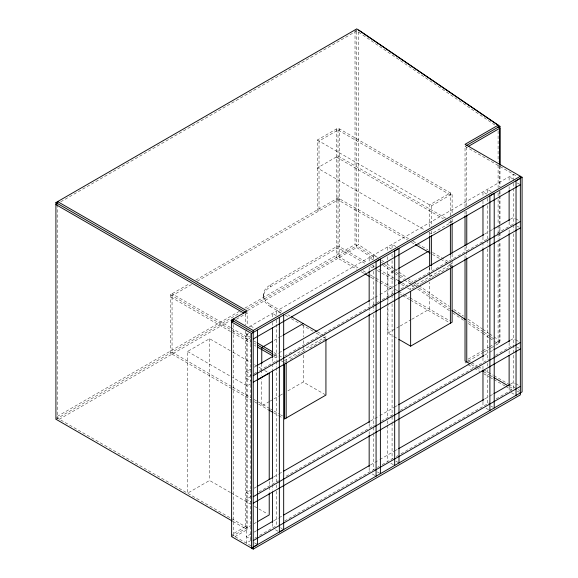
<?xml version="1.0" encoding="UTF-8"?>
<svg xmlns="http://www.w3.org/2000/svg" width="578" height="578" viewBox="0 0 578 578"><rect width="100%" height="100%" fill="white"/><g stroke="black" fill="none" stroke-linecap="round" stroke-linejoin="round"><path stroke-width="0.43" stroke-dasharray="2.89 2.17" d="M60.762 201.787L356.756 30.894L495.122 125.195M339.763 257.326L339.763 129.053L319.013 141.032L319.013 210.905L317.286 209.908L317.286 140.035L338.029 128.056L452.119 193.926L452.119 213.759M231.655 388.568L170.322 353.151L170.322 294.758L189.786 283.516M195.776 280.063L338.029 197.929L409.34 239.097M191.513 284.513L170.322 296.752L231.655 332.162M197.271 281.19L339.763 198.926M465.03 206.736L465.03 146.313L466.764 145.316M280.959 312.712L270.583 306.723L270.583 304.729A24.449 14.118 0 0 1 270.583 284.766L338.014 245.831L367.514 262.867M270.583 306.723A24.449 14.118 0 0 1 270.583 286.76L338.014 247.832L365.245 263.554M239.444 311.253L55.914 417.208L247.182 527.642M244.906 308.096L355.022 244.516L375.353 258.193M55.914 419.209L240.39 312.698M246.64 309.093L358.62 244.602L377.217 257.282M59.202 419.303L230.449 320.436M247.666 310.494L356.756 247.514L356.756 28.9M317.286 140.035L431.376 205.905L452.119 193.926M236.424 319.229L247.182 313.016L247.182 325.645M230.492 492.55L209.576 480.47L187.532 493.2L187.532 351.453L209.576 338.722L232.038 351.691M249.197 326.83L513.445 174.267L513.445 180.755M248.656 333.629L246.315 334.98L250.924 337.639M429.028 232.501L431.376 233.852L452.119 221.873L449.778 220.521M274.051 340.449L279.434 337.342M280.2 336.902L282.505 335.572M397.939 268.9L387.954 274.666L387.954 333.058L393.423 336.223M251.004 368.995L246.315 371.697L250.924 374.356M254.125 367.189L256.473 365.838M273.654 355.918L278.343 353.209M279.123 352.761L282.245 350.954M370.505 299.996L379.103 295.04M379.883 294.585L393.943 286.471M394.723 286.016L397.845 284.217M484.545 234.162L489.234 231.453M490.014 231.005L493.135 229.199M510.323 219.279L513.445 217.472L514.984 218.361M251.004 375.483L246.315 378.185L250.924 380.851M254.125 373.677L256.473 372.326M259.594 370.52L277.556 360.152M284.586 356.091L379.103 301.528M382.224 299.722L393.943 292.959M400.973 288.899L489.234 237.941M497.044 233.433L512.664 224.416M284.434 360.636L325.927 336.685L325.927 338.679L309.071 348.411M284.434 362.637L287.028 361.142M290.272 359.27L294.809 356.648M295.452 356.272L297.403 355.152M298.046 354.776L299.996 353.649M300.639 353.281L302.59 352.154M303.233 351.778L305.184 350.658M407.598 288.003L410.626 289.751L415.163 287.136M415.813 286.76L421.001 283.762M421.651 283.386L423.595 282.266M424.245 281.891L431.376 277.772M432.019 277.397L433.97 276.277M434.613 275.901L436.563 274.781M437.206 274.406L451.476 266.169M250.982 383.698L247.182 385.887L232.464 377.391M269.442 401.508L261.755 405.944L261.755 378.995M270.208 401.067L273.286 399.29M274.051 398.849L279.434 395.742M280.2 395.294L282.505 393.965M287.88 390.858L303.255 381.986L325.147 394.63M387.954 333.058L399.477 326.404M400.243 325.963L411.001 319.75M411.774 319.309L429.447 309.107L429.447 282.151M468.108 359.162L481.951 351.171M482.717 350.723L488.872 347.176M489.638 346.728L493.482 344.51M494.255 344.062L499.963 340.933L499.963 241.741M467.342 361.597L465.03 362.933L467.371 364.284M468.108 361.156L483.678 352.168M484.256 351.836L490.599 348.173M491.177 347.84L495.216 345.507M495.794 345.174L499.825 342.841L499.825 239.14M251.004 490.014L246.315 492.723L250.924 495.382M254.125 488.208L256.473 486.857M273.654 476.937L278.343 474.235M279.123 473.779L282.245 471.973M370.505 421.022L379.103 416.059M379.883 415.611L393.943 407.49M394.723 407.042L397.845 405.236M484.545 355.181L489.234 352.479M490.014 352.024L493.135 350.217M510.323 340.298L513.445 338.498L514.984 339.38M251.004 496.502L246.315 499.211L250.924 501.87M258.814 491.994L278.343 480.723M286.153 476.207L374.414 425.256M381.444 421.196L393.156 414.433M400.186 410.373L488.453 359.415M495.483 355.354L513.445 344.987M245.448 526.637L231.619 534.628L252.463 546.658M231.619 536.622L250.982 525.445M254.024 523.69L256.3 522.375M234.885 536.731L247.182 529.636L247.182 331.953M251.004 533.913L246.315 536.622L250.924 539.281M254.125 532.114L256.473 530.763M273.654 520.836L278.343 518.134M279.123 517.686L282.245 515.879M370.505 464.922L379.103 459.958M379.883 459.51L393.943 451.396M394.723 450.941L397.845 449.135M484.545 399.08L489.234 396.378M490.014 395.93L493.135 394.124M510.323 384.204L513.445 382.398L514.984 383.286M251.004 540.408L246.315 543.11L246.315 329.395M254.905 538.147L256.473 537.251M259.594 535.445L276.775 525.525M284.586 521.016L376.798 467.775M377.535 467.349L379.103 466.453M382.145 464.69L393.156 458.332M396.284 456.526L397.845 455.63M400.973 453.824L489.234 402.866M496.264 398.806L513.445 388.886L513.445 233.787M355.022 29.897L356.756 30.894M465.03 146.313L517.288 176.485M512.968 178.978L509.124 176.76L509.124 181.268M517.288 182.973L519.593 184.303M491.134 191.585L487.297 189.367L487.297 193.876M486.813 194.078L482.97 191.86L482.97 195.465M515.749 218.802L518.82 220.579M517.288 226.179L518.82 227.067M450.392 194.923L336.302 129.053L336.302 257.326L356.98 269.261M445.869 218.267L338.029 156.002L317.286 167.981L424.339 229.791M336.302 156.999L443.362 218.809M448.831 221.966L450.392 222.87M413.053 241.243L416.955 243.497M417.735 243.945L427.901 249.812M432.575 252.514L452.119 263.799L410.626 287.757L410.626 289.751M336.302 198.926L407.606 240.094M411.478 242.326L415.04 244.386M432.416 254.421L440.002 258.8M440.711 259.211L446.83 262.737M449.272 264.146L452.119 265.793M395.916 246.553L392.079 244.335L392.079 248.843M391.595 249.053L387.751 246.835L387.751 251.343M429.642 274.781L431.376 275.778L431.376 272.195M377.326 257.289L373.489 255.071L373.489 259.58M515.749 339.828L518.82 341.598M373.005 259.782L369.161 257.564L369.161 262.072M517.288 347.205L518.82 348.086M372.051 265.483L374.32 266.798M378.857 269.413L395.497 279.022M395.771 279.181L398.112 280.532M402.302 282.953L406.717 285.496M370.534 266.61L372.803 267.917M377.347 270.54L395.497 281.016M401.551 284.513L404.578 286.262M499.825 342.841L495.866 340.326M357.999 267.852L338.029 256.329L338.029 128.056M362.991 270.735L365.838 272.382M370.122 274.853L375.108 277.736M375.823 278.148L379.392 280.207M380.815 281.031L393.647 288.436M395.077 289.26L397.931 290.907M398.639 291.319L403.632 294.202M404.347 294.614L409.34 297.497M410.048 297.908L449.778 320.841M361.257 271.732L364.111 273.38M370.527 277.086L374.811 279.557M375.519 279.969L379.089 282.028M379.797 282.44L393.351 290.257M400.482 294.375L401.905 295.199M402.62 295.611L409.751 299.729M410.459 300.141L449.677 322.784M515.749 383.727L519.593 385.945M468.317 360.838L470.658 362.189M471.438 362.637L477.674 366.235M478.447 366.683L483.129 369.385M483.902 369.833L493.258 375.238M494.038 375.686L508.062 383.785M508.842 384.233L515.077 387.831M518.191 389.63L519.752 390.533M471.265 364.537L475.94 367.232M476.72 367.687L480.614 369.934M483.735 371.733L489.19 374.884M489.971 375.332L493.085 377.131M509.449 386.581L513.343 388.828M517.245 391.082L519.593 392.433M468.151 364.732L473.606 367.883M474.386 368.331L479.841 371.481M483.735 373.728L489.19 376.878M489.971 377.326L493.085 379.132M493.865 379.58L504.775 385.88M505.555 386.328L511.79 389.926M511.429 392.715L516.038 395.374M394.203 336.671L398.112 338.932M491.134 406.204L492.673 407.093M486.047 408.256L489.891 410.474M270.583 304.729L283.032 311.918M287.88 314.714L289.954 315.913M317.625 331.888L325.927 336.685M285.113 315.111L287.88 316.708M291.334 318.709L300.329 323.897M301.716 324.699L313.478 331.49M316.245 333.087L320.393 335.486M323.16 337.082L325.927 338.679M280.605 313.132L276.761 310.913L276.761 315.422M276.284 315.624L272.44 313.406L272.44 317.914M245.448 312.019L247.182 313.016M250.635 325.992L254.479 328.21M230.535 327.524L172.049 293.761L172.049 354.155M231.243 327.936L250.498 339.055M254.067 341.114L256.206 342.349M274.037 352.638L278.314 355.109M279.029 355.521L282.599 357.58M170.322 294.758L231.655 330.168M232.37 330.58L250.91 341.287M254.479 343.346L255.902 344.17M273.488 354.321L278.177 357.031M232.37 332.574L250.91 343.281M254.479 345.341L255.902 346.164M273.734 356.46L277.303 358.519M280.865 360.578L283.719 362.225M232.818 352.139L250.635 362.428M254.508 364.667L263.799 370.028M264.579 370.476L267.679 372.268M395.916 461.172L398.22 462.508M390.829 463.224L394.673 465.442M187.532 351.453L231.684 376.943M172.049 352.154L231.959 386.747M232.674 387.159L250.498 397.447M254.067 399.506L257.636 401.565M258.344 401.977L269.76 408.567M270.468 408.978L271.898 409.802M274.037 411.037L279.029 413.92M280.453 414.744L282.599 415.979M377.326 471.908L379.63 473.238M232.37 388.98L250.91 399.68M254.479 401.739L258.041 403.798M258.756 404.21L268.026 409.564M273.488 412.714L278.177 415.423M278.726 415.741L282.866 418.132M372.239 473.96L376.076 476.178M231.265 492.998L250.635 504.175M254.508 506.415L267.679 514.015M280.605 527.75L282.136 528.639M275.511 529.802L279.355 532.02M232.97 521.428L247.182 529.636M254.479 542.836L256.784 544.165M381.682 260.324L383.915 261.841M386.892 263.871L393.582 268.43M394.326 268.936L398.047 271.472M398.791 271.985L406.977 277.556M407.721 278.069L412.923 281.616M413.667 282.122L418.132 285.164M418.877 285.669L449.381 306.456M453.838 309.497L463.513 316.087M467.978 319.128L482.11 328.766M482.854 329.272L488.807 333.325M489.552 333.831L493.272 336.367M494.017 336.873L499.963 340.933M381.307 262.246L383.539 263.77M384.276 264.276L395.439 271.877M396.183 272.39L405.106 278.473M408.082 280.496L411.059 282.526M414.036 284.557L418.501 287.598M419.245 288.104L449.742 308.89M468.339 321.563L483.222 331.707M483.967 332.213L490.657 336.772M491.401 337.285L495.122 339.813M356.756 247.514L373.865 259.175M382.795 265.259L393.95 272.859M394.695 273.372L403.625 279.456M404.369 279.962L410.315 284.015M411.059 284.521L414.78 287.056M417.757 289.087L449.742 310.885M452.719 312.915L463.881 320.523M468.339 323.564L481.734 332.69M482.478 333.195L489.169 337.754M489.913 338.267L493.634 340.796M494.378 341.309L498.099 343.838L498.099 239.942M513.445 183.284L513.445 223.961M513.445 224.763L513.445 230.174M509.124 186.68L509.124 189.389M509.124 221.851L509.124 226.359M509.124 229.965L509.124 232.674M509.124 342.689L509.124 347.197M509.124 350.803L509.124 354.408M509.124 386.877L509.124 391.385M499.963 165.987L499.963 186.73M499.963 191.239L499.963 194.844M499.963 195.747L499.963 223.7M499.963 227.313L499.963 231.821M499.963 232.717L499.963 238.129M499.825 166.096L499.825 186.839M499.825 191.347L499.825 194.952M499.825 195.855L499.825 223.809M499.825 224.712L499.825 231.923M499.825 232.826L499.825 238.237M498.099 130.83L498.099 161.493M498.099 165.098L498.099 187.64M498.099 193.052L498.099 195.761M498.099 199.367L498.099 224.618M498.099 225.514L498.099 232.732M498.099 233.635L498.099 239.046M487.297 198.384L487.297 201.989M487.297 205.595L487.297 238.96M487.297 239.863L487.297 245.274M487.297 248.88L487.297 359.798M487.297 363.403L487.297 366.112M487.297 369.718L487.297 403.986M482.97 200.877L482.97 204.482M482.97 236.951L482.97 241.459M482.97 242.363L482.97 247.767M482.97 357.782L482.97 362.298M482.97 365.903L482.97 369.508M482.97 401.97L482.97 406.479M466.764 147.123L466.764 205.927M466.764 211.143L466.764 214.048M466.764 245.412L466.764 251.018M466.764 251.726L466.764 257.326M465.03 211.245L465.03 215.753M465.03 247.312L465.03 251.82M465.03 255.433L465.03 259.038M452.119 219.004L452.119 222.588M452.119 253.944L452.119 259.341M452.119 260.216L452.119 267.448M450.392 215.659L450.392 192.922L429.642 204.901L429.642 227.299M450.392 220.167L450.392 223.383M450.392 255.635L450.392 260.338M450.392 264.796L450.392 267.715M431.376 205.905L431.376 226.504M431.376 230.983L431.376 233.852M431.376 266.819L431.376 271.299M429.642 232.674L429.642 235.362M429.642 267.614L429.642 272.094M429.447 266.877L429.447 272.267M429.447 273.17L429.447 278.56M392.079 254.255L392.079 256.964M392.079 260.57L392.079 293.935M392.079 294.838L392.079 300.249M392.079 303.855L392.079 415.669M392.079 416.572L392.079 421.983M392.079 422.886L392.079 458.954M387.751 256.755L387.751 260.36M387.751 261.263L387.751 417.265M387.751 420.871L387.751 424.483M387.751 425.379L387.751 461.454M373.489 264.991L373.489 267.693M373.489 271.299L373.489 304.664M373.489 305.567L373.489 310.978M373.489 314.584L373.489 426.405M373.489 427.308L373.489 432.72M373.489 433.616L373.489 469.69M369.161 267.484L369.161 270.193M369.161 302.655L369.161 313.471M369.161 423.493L369.161 428.002M369.161 431.607L369.161 434.309M369.161 467.674L369.161 472.183M358.62 31.79L358.62 244.602M355.022 30.8L355.022 244.516M303.255 325.385L303.255 337.068M303.255 340.659L303.255 345.153M303.255 346.049L303.255 351.438M303.255 355.036L303.255 381.986M286.161 359.639L286.161 361.098M276.761 319.93L276.761 323.536M276.761 324.439L276.761 360.513M276.761 361.409L276.761 366.82M276.761 367.724L276.761 481.344M276.761 484.956L276.761 487.659M276.761 491.264L276.761 525.532M272.44 322.423L272.44 326.938M272.44 358.497L272.44 363.006M272.44 363.909L272.44 370.223M272.44 479.335L272.44 483.844M272.44 484.747L272.44 490.151M272.44 523.524L272.44 528.032M270.583 284.766L270.583 286.76M269.225 481.503L269.225 486.019M269.225 486.922L269.225 492.34M263.416 294.744L263.416 296.745M261.755 363.721L261.755 369.111M261.755 370.007L261.755 375.397M250.635 334.113L250.635 540.618M245.448 313.825L245.448 324.836M245.448 330.956L245.448 528.639M233.346 324.612L233.346 535.625M209.576 338.722L209.576 480.47M57.641 204.489L57.641 418.212"/><path stroke-width="0.87" d="M232.363 521.081L55.914 419.209L55.914 202.589L356.756 28.9L498.099 125.231L498.099 127.225L466.569 145.425M498.099 125.231L465.03 144.319L522.086 177.258L522.086 391.884L251.502 548.103L251.502 333.484L522.086 177.258M468.296 146.429L499.825 128.222L499.825 165.192M251.502 333.484L231.619 322.004L233.346 321.007L233.346 319.005L253.229 330.486L520.359 176.261L520.359 394.875L253.229 549.1L231.619 536.622L231.619 320.002L247.182 311.022L57.641 201.592L57.641 203.586L55.914 204.583L243.894 313.117M520.359 178.255L516.038 180.755L516.038 395.374M253.229 338.975L520.359 184.75M272.513 341.338L261.755 347.544L261.755 363.721M283.271 335.124L303.255 323.593M398.712 268.452L428.681 251.148M257.253 365.383L272.874 356.366M283.805 350.051L369.725 300.444M398.625 283.762L483.764 234.61M493.915 228.751L509.543 219.727M253.229 375.693L520.359 221.468M253.229 382.181L520.359 227.956M257.824 379.746L269.225 373.164L269.225 479.697M398.899 339.38L410.626 346.15L452.119 322.199L452.119 266.494M257.253 486.409L272.874 477.385M283.805 471.077L369.725 421.47M398.625 404.788L483.764 355.629M493.915 349.769L509.543 340.753M253.229 496.712L520.359 342.487M253.229 503.2L520.359 348.975M257.824 521.493L269.225 514.911L269.225 493.244M257.253 530.308L272.874 521.291M283.805 514.976L369.725 465.369M398.625 448.687L483.764 399.535M493.915 393.669L509.543 384.652M253.229 540.618L520.359 386.393M253.229 547.106L257.55 544.606L257.55 329.987M499.963 165.091L499.963 126.315L498.099 127.225L499.825 128.222M415.452 244.624L430.075 253.07M398.524 280.771L401.551 282.519M398.524 282.765L400.034 283.639M364.826 273.791L369.819 276.674M469.704 363.634L465.03 360.932L465.03 259.038M482.175 370.83L483.735 371.733M493.865 377.579L507.889 385.678M291.334 316.708L316.932 331.49M55.914 202.589L245.621 312.12M231.619 320.002L253.229 332.48M257.636 343.173L271.898 351.41M257.333 344.994L272.7 353.866M257.333 346.988L272.31 355.636M268.741 409.975L272.7 412.266M358.62 29.984L499.963 126.315M451.974 310.415L465.369 319.54M509.124 190.292L509.124 220.948M509.124 233.577L509.124 341.786M509.124 355.311L509.124 385.974M494.212 407.974L494.212 193.355L489.891 195.855L489.891 410.474M482.97 205.385L482.97 236.048M482.97 248.67L482.97 356.886M482.97 370.411L482.97 401.067M466.764 214.944L466.764 244.704M466.764 258.229L466.764 361.936M465.03 215.753L465.03 245.513M452.119 223.657L452.119 253.092M450.392 224.654L450.392 254.985M450.392 268.445L450.392 323.196M431.376 235.463L431.376 265.923M429.642 236.258L429.642 265.822M410.626 291.348L410.626 346.15M398.993 462.949L398.993 248.33L394.673 250.823L394.673 465.442M380.396 473.678L380.396 259.06L376.076 261.559L376.076 476.178M369.161 271.089L369.161 301.752M369.161 314.374L369.161 422.59M369.161 435.212L369.161 466.778M325.927 339.38L325.927 395.077L284.434 419.036L284.434 364.234M286.161 363.287L286.161 418.039M283.675 314.902L283.675 529.527L279.355 532.02L279.355 317.401M272.44 327.834L272.44 357.594M272.44 371.119L272.44 478.432M272.44 491.957L272.44 522.62M253.229 330.486L253.229 549.1"/></g></svg>
